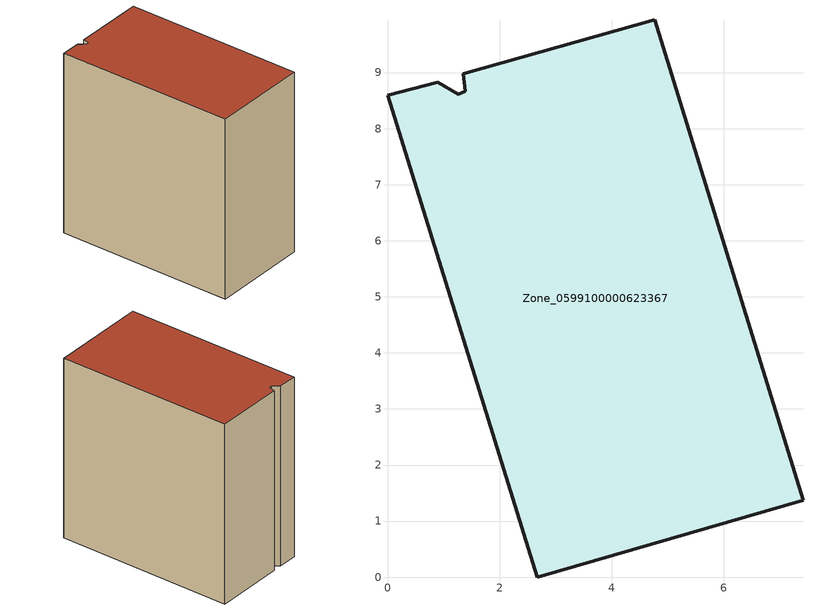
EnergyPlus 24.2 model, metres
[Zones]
Zone_0599100000623367
 floor ground (C_G): 0,8.59 0.9,8.83 1.26,8.62 1.38,8.67 1.35,8.97 4.77,9.94 7.41,1.37 2.67,0 z0
 wall outside (C_F): 2.67,0 7.41,1.37 4.77,9.94 1.35,8.97 1.38,8.67 1.26,8.62 0.9,8.83 0,8.59 2.67,0 z0:9.49
 roof outside (C_R): 0.9,8.83 0,8.59 2.67,0 7.41,1.37 4.77,9.94 1.35,8.97 1.38,8.67 1.26,8.62 z9.49
[BUILDING]
Pand.0599100000623367: North Axis=0; Terrain=City; Loads Convergence Tolerance Value=0.04; Temperature Convergence Tolerance Value=0.4; Solar Distribution=FullExterior; Maximum Number of Warmup Days=25; Minimum Number of Warmup Days=1
[Site:Location]
Rotterdam.The.Hague.AP_ZH_NLD Design_Conditions: Latitude=51.96; Longitude=4.45; Time Zone=1; Elevation=-4.5
[SITE:GROUNDTEMPERATURE:BUILDINGSURFACE]
18, 18, 18, 18, 18, 18, 18, 18, 18, 18, 18, 18
[MATERIAL] Thermal Absorptance=0.9; Solar Absorptance=0.7; Visible Absorptance=0.7
Name | Roughness | Thickness | Conductivity | Density | Specific Heat
G.TI.1946 | MediumSmooth | 0.15 | 1 | 540 | 1210
F.TI.1946 | Rough | 0.3 | 0.857143 | 1920 | 840
R.TI.1946 | MediumRough | 0.2 | 0.1 | 1500 | 1000
[CONSTRUCTION]
C_G: G.TI.1946
C_F: F.TI.1946
C_R: R.TI.1946
[ZONE]
Zone_0599100000623367: Type=1; Multiplier=1; Ceiling Height=Autocalculate; Volume=Autocalculate; Floor Area=autocalculate; Part of Total Floor Area=Yes
[ZONEINFILTRATION:DESIGNFLOWRATE]
Infil_Zone_0599100000623367: Zone or ZoneList or Space or SpaceList=Zone_0599100000623367; Schedule=AlwaysOn; Design Flow Rate Calculation Method=Flow/Area; Flow Rate per Floor Area=0.003; Constant Term Coefficient=1; Temperature Term Coefficient=0; Velocity Term Coefficient=0; Velocity Squared Term Coefficient=0
[HVACTEMPLATE:ZONE:IDEALLOADSAIRSYSTEM]
Zone_0599100000623367: Maximum Heating Supply Air Temperature=50; Minimum Cooling Supply Air Temperature=13; Maximum Heating Supply Air Humidity Ratio=0.0156; Minimum Cooling Supply Air Humidity Ratio=0.0077; Heating Limit=NoLimit; Cooling Limit=NoLimit; Dehumidification Control Type=ConstantSensibleHeatRatio; Cooling Sensible Heat Ratio=0.7; Dehumidification Setpoint=60; Humidification Control Type=None; Humidification Setpoint=30; Outdoor Air Method=None; Outdoor Air Flow Rate per Person=0.00944; Outdoor Air Flow Rate per Zone Floor Area=0; Outdoor Air Flow Rate per Zone=0; Demand Controlled Ventilation Type=None; Outdoor Air Economizer Type=NoEconomizer; Heat Recovery Type=None; Sensible Heat Recovery Effectiveness=0.7; Latent Heat Recovery Effectiveness=0.65
[ZONECONTROL:THERMOSTAT]
ThermostatControl_Zone_0599100000623367: Zone or ZoneList=Zone_0599100000623367; Control Type Schedule=DualSetpointControlType; Control 1=Thermostat_Zone_0599100000623367; Temperature Difference Between Cutout And Setpoint=0
[THERMOSTATSETPOINT:DUALSETPOINT]
Thermostat_Zone_0599100000623367: Heating Setpoint Temperature Schedule=HeatingSetpoint_Zone_0599100000623367; Cooling Setpoint Temperature Schedule=CoolingSetpoint_Zone_0599100000623367
[SCHEDULE:COMPACT]
HeatingSetpoint_Zone_0599100000623367: Through: 12/31, For: AllDays, Until: 24:00, 21
CoolingSetpoint_Zone_0599100000623367: Through: 12/31, For: AllDays, Until: 24:00, 24
DualSetpointControlType: Through: 12/31, For: AllDays, Until: 24:00, 4
AlwaysOn: Through: 12/31, For: AllDays, Until: 24:00, 1
